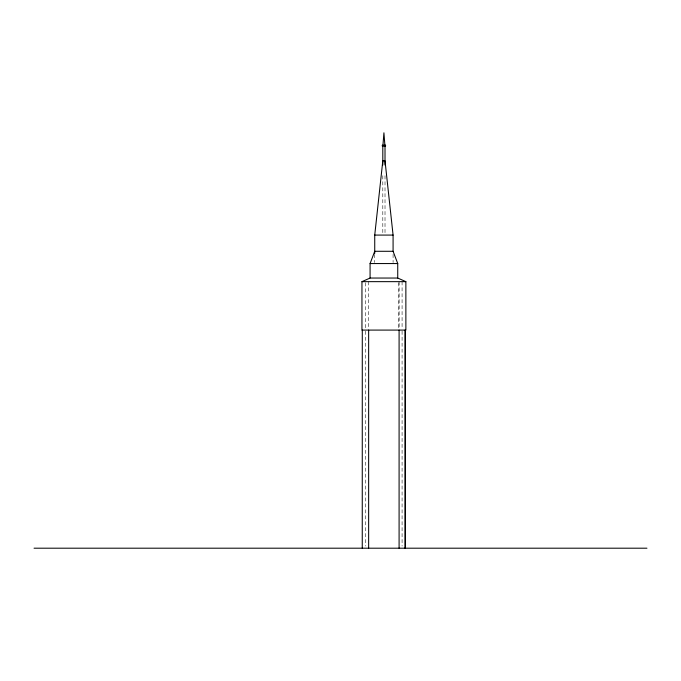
<?xml version="1.0" encoding="UTF-8"?>
<svg xmlns="http://www.w3.org/2000/svg" width="681" height="681" viewBox="0 0 681 681"><rect width="100%" height="100%" fill="white"/><g stroke="black" fill="none" stroke-linecap="round" stroke-linejoin="round"><path stroke-width="0.51" stroke-dasharray="3.4 2.55" d="M402.079 281.653L402.079 329.042M402.079 331.153L402.079 546.068M399.092 281.653L399.092 329.042M398.811 282.709L398.811 329.042M393.082 254.353L393.082 262.534M385.012 175.689L385.012 234.026M382.807 175.689L382.807 234.026M374.737 254.353L374.737 262.534M368.642 281.653L368.608 329.042M365.45 282.709L365.45 329.042M365.45 331.153L365.45 546.068"/><path stroke-width="1.02" d="M382.943 145.283L383.922 132.804L384.901 145.283M374.737 253.332L374.737 235.081L382.807 160.835L385.012 160.835L393.082 235.081L393.082 251.289L397.738 263.556L397.738 278.044L405.867 281.653L405.867 330.089L361.951 330.089L361.951 281.653L370.081 278.044L397.738 278.044M370.081 278.044L370.081 263.556L374.737 251.289L393.082 251.289M374.737 235.081L393.082 235.081M370.081 263.556L397.738 263.556M361.951 281.653L405.867 281.653M34.05 548.196L646.95 548.196M405.348 330.089L405.348 548.196M405.076 330.089L405.076 548.196M399.092 330.089L399.092 548.196M385.012 145.283L385.012 165.083M382.807 145.283L382.807 165.083M368.642 330.089L368.642 548.196M362.292 330.089L362.258 548.196M385.565 145.283L382.279 145.283L382.279 146.015L385.565 146.015L385.565 145.283"/></g></svg>
